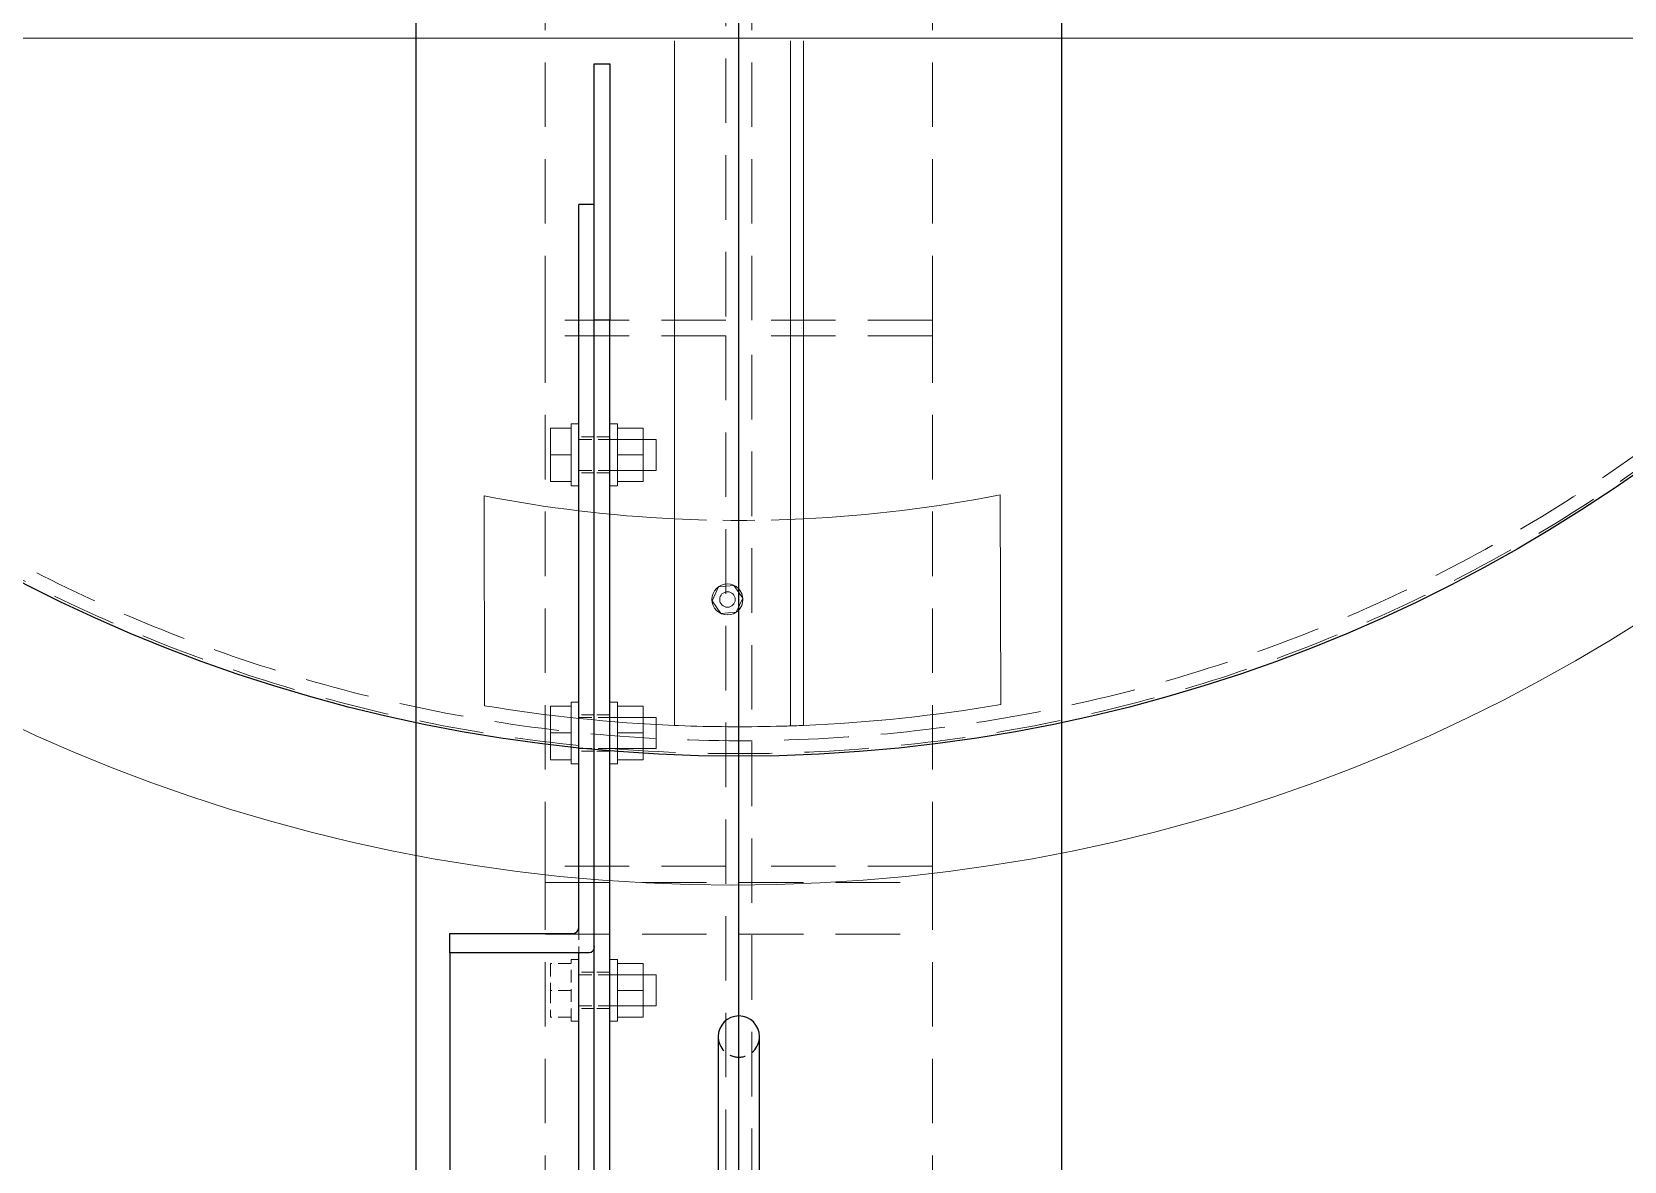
# Model space of a CAD drawing. Header units: millimetres. Extents: x -46397 to 283259, y -8690 to 23983.
# Drawn here: x 3139 to 3756, y 104 to 542 of the extents above; entities that cross this region are included whole.
import ezdxf

# ---------------------------------------------------------------- set-up
doc = ezdxf.new("R2010")
doc.units = ezdxf.units.MM
for name, pattern in [('ACISOTGL', [3, 2, -1]), ('CENTER', [2, 1.25, -0.25, 0.25, -0.25]), ('CENTER2', [1.125, 0.75, -0.125, 0.125, -0.125]), ('HIDDEN', [0.375, 0.25, -0.125]), ('HIDDENX2', [0.75, 0.5, -0.25])]:
    doc.linetypes.add(name, pattern=pattern)
for name, color, linetype, lineweight in [('2-Dashed', 50, 'ACISOTGL', 25), ('3-Centerline', 4, 'CENTER', 5), ('CHUAN NET KHUAT', 4, 'HIDDEN', 0), ('DUONGCHINH', 7, 'Continuous', 25), ('DUONGTAM', 1, 'CENTER', 0)]:
    doc.layers.add(name, color=color, linetype=linetype, lineweight=lineweight)
doc.layers.add('flashshoot', color=7, linetype='Continuous')

# ---------------------------------------------------------------- blocks, each defined once
blk = doc.blocks.new('A$Cd0a137ae')
at = {"color": 3, "linetype": 'HIDDENX2', "lineweight": 0, "ltscale": 50}
for radius in [605, 600, 600]:
    blk.add_circle((0, 2.33), radius, dxfattribs=at)
at = {"color": 2, "linetype": 'Continuous', "lineweight": 0}
blk.add_arc((0, 2.33), 606, 270, 90, dxfattribs=at)
at = {"layer": 'DUONGCHINH', "color": 2}
blk.add_circle((0, 2.33), 606, dxfattribs=at)
at = {"layer": 'DUONGTAM', "ltscale": 100}
blk.add_line((0, 608.33), (0, -603.67), dxfattribs=at)
blk = doc.blocks.new('A$C5f191858')
at = {"color": 150, "linetype": 'Continuous', "lineweight": 0, "ltscale": 10}
for p, q in [((327.67, -396.87), (327.67, 401.54)), ((585.97, 103.8), (504.66, 103.62)), ((328.67, 27.33), (594.08, 27.33)), ((328.67, 22.33), (594.26, 22.33)), ((539.82, 0.45), (544.72, 3.88)), ((540.34, -5.51), (539.82, 0.45)), ((544.72, 3.88), (550.14, 1.35)), ((550.14, 1.35), (550.66, -4.6)), ((545.76, -8.03), (540.34, -5.51)), ((550.66, -4.6), (545.76, -8.03)), ((328.67, -22.67), (594.07, -22.67)), ((505.11, -96.38), (586.43, -96.19))]:
    blk.add_line(p, q, dxfattribs=at)
for radius in [6, 3]:
    blk.add_circle((545.24, -2.08), radius, dxfattribs=at)
for radius, start, end in [(520, 2.74199, 11.21798), (600, 2.37617, 9.72456), (520, 349.043, 357.23066), (600, 350.53642, 357.60014)]:
    blk.add_arc((-5.41, 2.46), radius, start, end, dxfattribs=at)
at = {"color": 150, "linetype": 'Continuous', "lineweight": 0}
for points in [[(594.08, 27.33), (594.12, 26.22), (594.17, 25.11), (594.21, 24)], [(594.42, 16.83), (594.72, 4.22), (594.63, -8.39), (594.13, -21)]]:
    blk.add_open_spline(points, degree=3, dxfattribs=at)
for points, knots in [([(594.21, 24), (594.21, 24), (594.21, 24), (594.21, 23.87), (594.21, 23.75), (594.22, 23.47), (594.23, 23.32), (594.24, 22.99), (594.25, 22.82), (594.26, 22.56), (594.26, 22.46), (594.26, 22.36), (594.26, 22.33), (594.26, 22.33)], [4.537418, 4.537418, 4.537418, 4.537418, 4.540215, 4.540215, 4.920362, 4.920362, 5.399342, 5.399342, 6.064077, 6.064077, 6.674933, 6.674933, 7.168212, 7.168212, 7.168212, 7.168212]), ([(594.26, 22.33), (594.26, 22.33), (594.26, 22.33), (594.27, 22.25), (594.27, 22.04), (594.29, 21.37), (594.31, 20.91), (594.34, 19.88), (594.36, 19.34), (594.38, 18.34), (594.39, 17.9), (594.41, 17.25), (594.42, 17.05), (594.42, 16.84), (594.42, 16.84), (594.42, 16.83)], [19.375768, 19.375768, 19.375768, 19.375768, 19.860468, 19.860468, 22.043366, 22.043366, 24.21338, 24.21338, 26.058816, 26.058816, 27.423408, 27.423408, 28.023898, 28.023898, 28.037872, 28.037872, 28.037872, 28.037872]), ([(594.13, -21), (594.13, -21), (594.13, -21), (594.13, -21.13), (594.12, -21.26), (594.11, -21.54), (594.11, -21.69), (594.09, -22.02), (594.09, -22.19), (594.08, -22.45), (594.07, -22.54), (594.07, -22.64), (594.07, -22.67), (594.07, -22.67)], [4.515441, 4.515441, 4.515441, 4.515441, 4.524921, 4.524921, 4.90607, 4.90607, 5.388346, 5.388346, 6.053302, 6.053302, 6.664672, 6.664672, 7.146502, 7.146502, 7.146502, 7.146502])]:
    blk.add_open_spline(points, degree=3, knots=knots, dxfattribs=at)
at = {"layer": 'CHUAN NET KHUAT', "ltscale": 50}
blk.add_arc((-5.41, 2.46), 520, 357.23066, 2.74199, dxfattribs=at)
blk = doc.blocks.new('A$C87972526')
at = {"color": 5, "linetype": 'Continuous', "lineweight": 0}
blk.add_circle((0, 2.34), 656, dxfattribs=at)
blk = doc.blocks.new('A$Cda035db7')
at = {"layer": 'DUONGCHINH', "color": 2, "ltscale": 10}
blk.add_line((990, 0), (0, 0), dxfattribs=at)
blk.add_line((990, 0), (0, 0), dxfattribs=at)
blk = doc.blocks.new('A$Cf01baf33')
at = {"color": 7, "linetype": 'Continuous', "lineweight": 0, "ltscale": 10}
for p, q in [((478.84, -37.02), (489.19, -37.02)), ((478.84, -37.02), (478.84, -47.02)), ((495.19, -32.02), (483.19, -32.02)), ((483.19, -37.02), (483.19, -32.02)), ((489.19, -37.02), (499.55, -37.02)), ((489.19, -37.02), (489.19, -47.02)), ((495.19, -37.02), (495.19, -32.02)), ((499.55, -37.02), (499.55, -47.02)), ((586.66, -37.02), (597.01, -37.02)), ((586.66, -37.02), (586.66, -47.02)), ((603.01, -32.02), (591.01, -32.02)), ((591.01, -37.02), (591.01, -32.02)), ((597.01, -37.02), (607.36, -37.02)), ((597.01, -37.02), (597.01, -47.02)), ((603.01, -37.02), (603.01, -32.02)), ((607.36, -37.02), (607.36, -47.02)), ((686.42, -37.02), (696.78, -37.02)), ((686.42, -37.02), (686.42, -47.02)), ((702.78, -32.02), (690.78, -32.02)), ((690.78, -37.02), (690.78, -32.02)), ((696.78, -37.02), (707.13, -37.02)), ((696.78, -37.02), (696.78, -47.02)), ((702.78, -37.02), (702.78, -32.02)), ((707.13, -37.02), (707.13, -47.02)), ((477.19, -47.02), (501.19, -47.02)), ((477.19, -50.02), (477.19, -47.02)), ((501.19, -50.02), (501.19, -47.02)), ((585.01, -47.02), (609.01, -47.02)), ((585.01, -50.02), (585.01, -47.02)), ((609.01, -50.02), (609.01, -47.02)), ((684.78, -47.02), (708.78, -47.02)), ((684.78, -50.02), (684.78, -47.02)), ((708.78, -50.02), (708.78, -47.02)), ((477.19, -65.02), (477.19, -62.02)), ((501.19, -65.02), (477.19, -65.02)), ((478.84, -65.02), (478.84, -73.02)), ((489.19, -65.02), (489.19, -73.02)), ((499.55, -65.02), (499.55, -73.02)), ((501.19, -65.02), (501.19, -62.02)), ((585.01, -65.02), (585.01, -62.02)), ((609.01, -65.02), (585.01, -65.02)), ((586.66, -65.02), (586.66, -73.02)), ((597.01, -65.02), (597.01, -73.02)), ((607.36, -65.02), (607.36, -73.02)), ((609.01, -65.02), (609.01, -62.02)), ((478.84, -73.02), (489.19, -73.02)), ((489.19, -73.02), (499.55, -73.02)), ((586.66, -73.02), (597.01, -73.02)), ((597.01, -73.02), (607.36, -73.02))]:
    blk.add_line(p, q, dxfattribs=at)
at = {"color": 4, "linetype": 'HIDDENX2', "lineweight": 0, "ltscale": 10}
for p, q in [((483.19, -37.02), (483.19, -50.02)), ((483.19, -62.02), (483.19, -37.02)), ((495.19, -37.02), (495.19, -50.02)), ((495.19, -62.02), (495.19, -37.02)), ((591.01, -37.02), (591.01, -50.02)), ((591.01, -62.02), (591.01, -37.02)), ((603.01, -37.02), (603.01, -50.02)), ((603.01, -62.02), (603.01, -37.02)), ((690.78, -37.02), (690.78, -50.02)), ((690.78, -62.02), (690.78, -37.02)), ((702.78, -37.02), (702.78, -50.02)), ((702.78, -62.02), (702.78, -37.02)), ((482.19, -50.02), (482.19, -56.02)), ((496.19, -50.02), (496.19, -56.02)), ((590.01, -50.02), (590.01, -56.02)), ((604.01, -50.02), (604.01, -56.02)), ((689.78, -50.02), (689.78, -56.02)), ((703.78, -50.02), (703.78, -56.02)), ((482.19, -56.02), (482.19, -62.02)), ((496.19, -56.02), (496.19, -62.02)), ((590.01, -56.02), (590.01, -62.02)), ((604.01, -56.02), (604.01, -62.02)), ((689.78, -56.02), (689.78, -62.02)), ((703.78, -56.02), (703.78, -62.02)), ((672.22, -62.02), (682.27, -62.02)), ((684.78, -65.02), (684.78, -62.02)), ((708.78, -65.02), (684.78, -65.02)), ((686.42, -65.02), (686.42, -73.02)), ((696.78, -65.02), (696.78, -73.02)), ((707.13, -65.02), (707.13, -73.02)), ((708.78, -65.02), (708.78, -62.02)), ((686.42, -73.02), (696.78, -73.02)), ((696.78, -73.02), (707.13, -73.02))]:
    blk.add_line(p, q, dxfattribs=at)
at = {"layer": 'DUONGCHINH'}
for p, q in [((337.55, -50.02), (436.81, -50.02)), ((337.55, -56.02), (337.55, -50.02)), ((436.81, -56.02), (436.81, -50.02)), ((852.03, -50.02), (436.81, -50.02)), ((436.81, -56.02), (337.55, -56.02)), ((679.76, -56.02), (392.12, -56.02)), ((392.12, -56.02), (392.12, -62.02)), ((1382.27, -56.02), (679.76, -56.02)), ((682.27, -58.02), (682.27, -62.02)), ((672.22, -62.02), (392.12, -62.02)), ((674.73, -112), (674.73, -64.02)), ((1382.27, -62.02), (682.27, -62.02)), ((682.27, -62.02), (682.27, -112)), ((682.27, -112), (674.73, -112)), ((682.27, -112), (1382.27, -112))]:
    blk.add_line(p, q, dxfattribs=at)
at = {"layer": 'DUONGCHINH', "extrusion": (-2.64943e-16, -1.48896e-15, -1)}
blk.add_ellipse((679.76, -58.02), major_axis=(2.51, 0), ratio=0.795463, start_param=-1.570796, end_param=0, dxfattribs=at)
at = {"layer": 'DUONGCHINH'}
blk.add_ellipse((672.22, -64.02), major_axis=(2.51, 0), ratio=0.79546, start_param=0, end_param=1.570796, dxfattribs=at)
blk = doc.blocks.new('*U1682')
at = {"layer": '3-Centerline', "color": 0, "linetype": 'CENTER2', "ltscale": 30, "transparency": 16777216}
blk.add_line((0, -38.5), (0, 38.5), dxfattribs=at)
blk = doc.blocks.new('*U1681')
for points in [[(-8, -71.07), (-8, -1.07)], [(8, -1.07), (8, -71.07)]]:
    blk.add_lwpolyline(points)
blk.add_circle((0, -71.07), 8)
at = {"extrusion": (2.22045e-16, 4.93038e-32, -1)}
blk.add_arc((0, -1.07), 8, 0, 180, dxfattribs=at)
at = {"layer": '2-Dashed', "ltscale": 3, "extrusion": (2.22045e-16, 4.93038e-32, -1)}
blk.add_arc((0, -1.07), 8, 180, 0, dxfattribs=at)
at = {"layer": '3-Centerline', "linetype": 'CENTER2', "ltscale": 30}
blk.add_blockref('*U1682', (0, -36.07), dxfattribs=at)
blk = doc.blocks.new('SD1-3')
at = {"layer": 'CHUAN NET KHUAT', "ltscale": 100}
for p, q in [((50, 481.34), (50, 695.34)), ((120, 695.34), (120, 481.34)), ((130, 481.34), (130, 695.34)), ((200, 481.34), (200, 695.34)), ((120, 481.34), (50, 481.34)), ((50, 475.34), (50, 481.34)), ((50, 269.65), (50, 475.34)), ((120, 475.34), (50, 475.34)), ((120, 475.34), (120, 67.93)), ((200, 481.34), (130, 481.34)), ((130, 67.93), (130, 475.34)), ((200, 475.34), (130, 475.34)), ((200, 475.34), (200, 481.34)), ((200, 269.65), (200, 475.34)), ((120, 269.65), (50, 269.65)), ((50, 57.51), (50, 269.65)), ((200, 269.65), (130, 269.65)), ((200, 57.51), (200, 269.65)), ((50, 263.34), (200, 263.34)), ((50, 243.34), (200, 243.34))]:
    blk.add_line(p, q, dxfattribs=at)
at = {"layer": 'DUONGCHINH'}
for p, q in [((0, 3.7), (0, 1832.98)), ((250, 1832.98), (250, 3.7))]:
    blk.add_line(p, q, dxfattribs=at)
at = {"xscale": -0.9999999999999998}
blk.add_blockref('*U1681', (125, 204.7), dxfattribs=at)

msp = doc.modelspace()

# ---------------------------------------------------------------- block references
for name, p in [('SD1-3', (3288.15, -50.99, -1.5)), ('A$C87972526', (3410.82, 865.01, -1.5)), ('A$Cd0a137ae', (3413.15, 865.01, -1.5))]:
    msp.add_blockref(name, p)
at = {"rotation": 270}
msp.add_blockref('A$C5f191858', (3410.82, 867.35, -1.5), dxfattribs=at)
at = {"layer": 'flashshoot', "rotation": 270}
for name in ['A$Cda035db7', 'A$Cf01baf33']:
    msp.add_blockref(name, (3413.15, 867.35, -1.5), dxfattribs=at)

doc.saveas('drawing.dxf')
